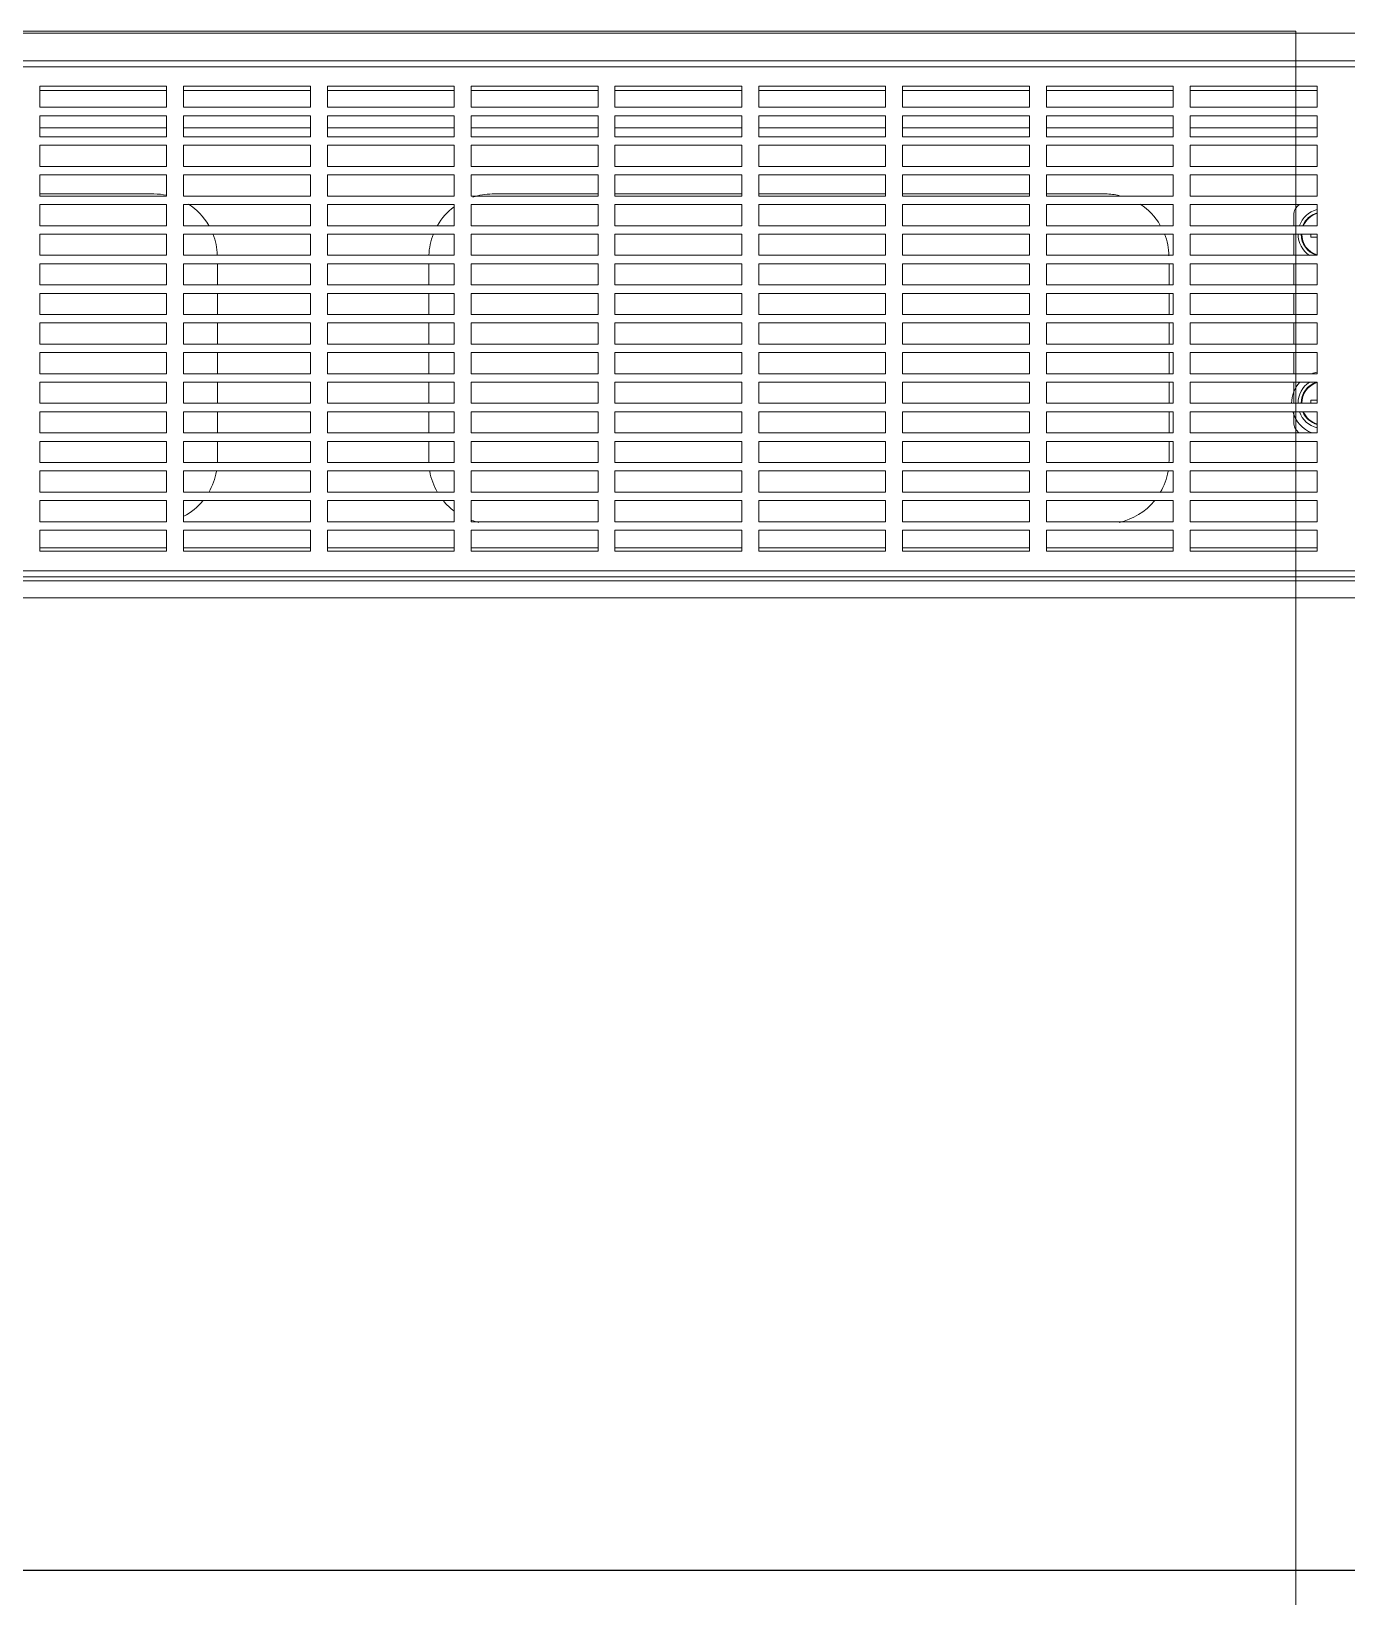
# Model space of a CAD drawing. Header units: millimetres. Extents: x 55614 to 110757, y -66981 to -47484.
# Drawn here: x 102588 to 102899, y -51527.7 to -51157.5 of the extents above; entities that cross this region are included whole.
import ezdxf

# ---------------------------------------------------------------- set-up
doc = ezdxf.new("R2010")
doc.units = ezdxf.units.MM
doc.layers.get('0').update_dxf_attribs({"lineweight": 15})
doc.layers.add('THICK', color=7, linetype='Continuous', lineweight=0)

# ---------------------------------------------------------------- blocks, each defined once
blk = doc.blocks.new('y5i76i7676')
blk.add_lwpolyline([(951282.81, -65654.58), (950787.81, -65654.58), (950787.81, -65204.58), (951282.81, -65204.58)], close=True)
blk = doc.blocks.new('tuy67ui67')
at = {"color": 136, "linetype": 'Continuous'}
for p, q in [((17219.23, 14431.4), (18870.23, 14431.4)), ((17211.73, 14424.9), (18877.73, 14424.9)), ((17213.13, 14423.5), (18876.33, 14423.5)), ((17752.73, 14418.9), (17722.73, 14418.9)), ((17722.73, 14418.9), (17722.73, 14413.9)), ((17722.73, 14417.9), (17752.73, 14417.9)), ((17752.73, 14413.9), (17752.73, 14418.9)), ((17786.73, 14418.9), (17756.73, 14418.9)), ((17756.73, 14418.9), (17756.73, 14413.9)), ((17756.73, 14417.9), (17786.73, 14417.9)), ((17786.73, 14413.9), (17786.73, 14418.9)), ((17820.73, 14418.9), (17790.73, 14418.9)), ((17790.73, 14418.9), (17790.73, 14413.9)), ((17790.73, 14417.9), (17820.73, 14417.9)), ((17820.73, 14413.9), (17820.73, 14418.9)), ((17854.73, 14418.9), (17824.73, 14418.9)), ((17824.73, 14418.9), (17824.73, 14413.9)), ((17824.73, 14417.9), (17854.73, 14417.9)), ((17854.73, 14413.9), (17854.73, 14418.9)), ((17888.73, 14418.9), (17858.73, 14418.9)), ((17858.73, 14418.9), (17858.73, 14413.9)), ((17858.73, 14417.9), (17888.73, 14417.9)), ((17888.73, 14413.9), (17888.73, 14418.9)), ((17922.73, 14418.9), (17892.73, 14418.9)), ((17892.73, 14418.9), (17892.73, 14413.9)), ((17892.73, 14417.9), (17922.73, 14417.9)), ((17922.73, 14413.9), (17922.73, 14418.9)), ((17956.73, 14418.9), (17926.73, 14418.9)), ((17926.73, 14418.9), (17926.73, 14413.9)), ((17926.73, 14417.9), (17956.73, 14417.9)), ((17956.73, 14413.9), (17956.73, 14418.9)), ((17990.73, 14418.9), (17960.73, 14418.9)), ((17960.73, 14418.9), (17960.73, 14413.9)), ((17960.73, 14417.9), (17990.73, 14417.9)), ((17990.73, 14413.9), (17990.73, 14418.9)), ((18024.73, 14418.9), (17994.73, 14418.9)), ((17994.73, 14418.9), (17994.73, 14413.9)), ((17994.73, 14417.9), (18024.73, 14417.9)), ((18024.73, 14413.9), (18024.73, 14418.9)), ((17722.73, 14413.9), (17752.73, 14413.9)), ((17756.73, 14413.9), (17786.73, 14413.9)), ((17790.73, 14413.9), (17820.73, 14413.9)), ((17824.73, 14413.9), (17854.73, 14413.9)), ((17858.73, 14413.9), (17888.73, 14413.9)), ((17892.73, 14413.9), (17922.73, 14413.9)), ((17926.73, 14413.9), (17956.73, 14413.9)), ((17960.73, 14413.9), (17990.73, 14413.9)), ((17994.73, 14413.9), (18024.73, 14413.9)), ((17752.73, 14411.9), (17722.73, 14411.9)), ((17722.73, 14411.9), (17722.73, 14406.9)), ((17752.73, 14406.9), (17752.73, 14411.9)), ((17786.73, 14411.9), (17756.73, 14411.9)), ((17756.73, 14411.9), (17756.73, 14406.9)), ((17786.73, 14406.9), (17786.73, 14411.9)), ((17820.73, 14411.9), (17790.73, 14411.9)), ((17790.73, 14411.9), (17790.73, 14406.9)), ((17820.73, 14406.9), (17820.73, 14411.9)), ((17854.73, 14411.9), (17824.73, 14411.9)), ((17824.73, 14411.9), (17824.73, 14406.9)), ((17854.73, 14406.9), (17854.73, 14411.9)), ((17888.73, 14411.9), (17858.73, 14411.9)), ((17858.73, 14411.9), (17858.73, 14406.9)), ((17888.73, 14406.9), (17888.73, 14411.9)), ((17922.73, 14411.9), (17892.73, 14411.9)), ((17892.73, 14411.9), (17892.73, 14406.9)), ((17922.73, 14406.9), (17922.73, 14411.9)), ((17956.73, 14411.9), (17926.73, 14411.9)), ((17926.73, 14411.9), (17926.73, 14406.9)), ((17956.73, 14406.9), (17956.73, 14411.9)), ((17990.73, 14411.9), (17960.73, 14411.9)), ((17960.73, 14411.9), (17960.73, 14406.9)), ((17990.73, 14406.9), (17990.73, 14411.9)), ((18024.73, 14411.9), (17994.73, 14411.9)), ((17994.73, 14411.9), (17994.73, 14406.9)), ((18024.73, 14406.9), (18024.73, 14411.9)), ((17722.73, 14409.07), (17752.73, 14409.07)), ((17722.73, 14406.9), (17752.73, 14406.9)), ((17756.73, 14409.07), (17786.73, 14409.07)), ((17756.73, 14406.9), (17786.73, 14406.9)), ((17790.73, 14409.07), (17820.73, 14409.07)), ((17790.73, 14406.9), (17820.73, 14406.9)), ((17824.73, 14409.07), (17854.73, 14409.07)), ((17824.73, 14406.9), (17854.73, 14406.9)), ((17858.73, 14409.07), (17888.73, 14409.07)), ((17858.73, 14406.9), (17888.73, 14406.9)), ((17892.73, 14409.07), (17922.73, 14409.07)), ((17892.73, 14406.9), (17922.73, 14406.9)), ((17926.73, 14409.07), (17956.73, 14409.07)), ((17926.73, 14406.9), (17956.73, 14406.9)), ((17960.73, 14409.07), (17990.73, 14409.07)), ((17960.73, 14406.9), (17990.73, 14406.9)), ((17994.73, 14409.07), (18024.73, 14409.07)), ((17994.73, 14406.9), (18024.73, 14406.9)), ((17752.73, 14404.9), (17722.73, 14404.9)), ((17722.73, 14404.9), (17722.73, 14399.9)), ((17752.73, 14399.9), (17752.73, 14404.9)), ((17786.73, 14404.9), (17756.73, 14404.9)), ((17756.73, 14404.9), (17756.73, 14399.9)), ((17786.73, 14399.9), (17786.73, 14404.9)), ((17820.73, 14404.9), (17790.73, 14404.9)), ((17790.73, 14404.9), (17790.73, 14399.9)), ((17820.73, 14399.9), (17820.73, 14404.9)), ((17854.73, 14404.9), (17824.73, 14404.9)), ((17824.73, 14404.9), (17824.73, 14399.9)), ((17854.73, 14399.9), (17854.73, 14404.9)), ((17888.73, 14404.9), (17858.73, 14404.9)), ((17858.73, 14404.9), (17858.73, 14399.9)), ((17888.73, 14399.9), (17888.73, 14404.9)), ((17922.73, 14404.9), (17892.73, 14404.9)), ((17892.73, 14404.9), (17892.73, 14399.9)), ((17922.73, 14399.9), (17922.73, 14404.9)), ((17956.73, 14404.9), (17926.73, 14404.9)), ((17926.73, 14404.9), (17926.73, 14399.9)), ((17956.73, 14399.9), (17956.73, 14404.9)), ((17990.73, 14404.9), (17960.73, 14404.9)), ((17960.73, 14404.9), (17960.73, 14399.9)), ((17990.73, 14399.9), (17990.73, 14404.9)), ((18024.73, 14404.9), (17994.73, 14404.9)), ((17994.73, 14404.9), (17994.73, 14399.9)), ((18024.73, 14399.9), (18024.73, 14404.9)), ((17722.73, 14399.9), (17752.73, 14399.9)), ((17756.73, 14399.9), (17786.73, 14399.9)), ((17790.73, 14399.9), (17820.73, 14399.9)), ((17824.73, 14399.9), (17854.73, 14399.9)), ((17858.73, 14399.9), (17888.73, 14399.9)), ((17892.73, 14399.9), (17922.73, 14399.9)), ((17926.73, 14399.9), (17956.73, 14399.9)), ((17960.73, 14399.9), (17990.73, 14399.9)), ((17994.73, 14399.9), (18024.73, 14399.9)), ((17752.73, 14397.9), (17722.73, 14397.9)), ((17722.73, 14397.9), (17722.73, 14392.9)), ((17752.73, 14392.9), (17752.73, 14397.9)), ((17786.73, 14397.9), (17756.73, 14397.9)), ((17756.73, 14397.9), (17756.73, 14392.9)), ((17786.73, 14392.9), (17786.73, 14397.9)), ((17820.73, 14397.9), (17790.73, 14397.9)), ((17790.73, 14397.9), (17790.73, 14392.9)), ((17820.73, 14392.9), (17820.73, 14397.9)), ((17854.73, 14397.9), (17824.73, 14397.9)), ((17824.73, 14397.9), (17824.73, 14392.9)), ((17854.73, 14392.9), (17854.73, 14397.9)), ((17888.73, 14397.9), (17858.73, 14397.9)), ((17858.73, 14397.9), (17858.73, 14392.9)), ((17888.73, 14392.9), (17888.73, 14397.9)), ((17922.73, 14397.9), (17892.73, 14397.9)), ((17892.73, 14397.9), (17892.73, 14392.9)), ((17922.73, 14392.9), (17922.73, 14397.9)), ((17956.73, 14397.9), (17926.73, 14397.9)), ((17926.73, 14397.9), (17926.73, 14392.9)), ((17956.73, 14392.9), (17956.73, 14397.9)), ((17990.73, 14397.9), (17960.73, 14397.9)), ((17960.73, 14397.9), (17960.73, 14392.9)), ((17990.73, 14392.9), (17990.73, 14397.9)), ((18024.73, 14397.9), (17994.73, 14397.9)), ((17994.73, 14397.9), (17994.73, 14392.9)), ((18024.73, 14392.9), (18024.73, 14397.9)), ((17722.73, 14393.4), (17749.73, 14393.4)), ((17722.73, 14392.9), (17752.73, 14392.9)), ((17756.73, 14392.9), (17786.73, 14392.9)), ((17790.73, 14392.9), (17820.73, 14392.9)), ((17824.73, 14392.9), (17854.73, 14392.9)), ((17829.73, 14393.4), (17854.73, 14393.4)), ((17858.73, 14393.4), (17888.73, 14393.4)), ((17858.73, 14392.9), (17888.73, 14392.9)), ((17892.73, 14393.4), (17922.73, 14393.4)), ((17892.73, 14392.9), (17922.73, 14392.9)), ((17926.73, 14393.4), (17956.73, 14393.4)), ((17926.73, 14392.9), (17956.73, 14392.9)), ((17960.73, 14393.4), (17974.73, 14393.4)), ((17960.73, 14392.9), (17990.73, 14392.9)), ((17994.73, 14392.9), (18024.73, 14392.9)), ((17752.73, 14390.9), (17722.73, 14390.9)), ((17722.73, 14390.9), (17722.73, 14385.9)), ((17752.73, 14385.9), (17752.73, 14390.9)), ((17786.73, 14390.9), (17756.73, 14390.9)), ((17756.73, 14390.9), (17756.73, 14385.9)), ((17786.73, 14385.9), (17786.73, 14390.9)), ((17820.73, 14390.9), (17790.73, 14390.9)), ((17790.73, 14390.9), (17790.73, 14385.9)), ((17820.73, 14385.9), (17820.73, 14390.9)), ((17854.73, 14390.9), (17824.73, 14390.9)), ((17824.73, 14390.9), (17824.73, 14385.9)), ((17854.73, 14385.9), (17854.73, 14390.9)), ((17888.73, 14390.9), (17858.73, 14390.9)), ((17858.73, 14390.9), (17858.73, 14385.9)), ((17888.73, 14385.9), (17888.73, 14390.9)), ((17922.73, 14390.9), (17892.73, 14390.9)), ((17892.73, 14390.9), (17892.73, 14385.9)), ((17922.73, 14385.9), (17922.73, 14390.9)), ((17956.73, 14390.9), (17926.73, 14390.9)), ((17926.73, 14390.9), (17926.73, 14385.9)), ((17956.73, 14385.9), (17956.73, 14390.9)), ((17990.73, 14390.9), (17960.73, 14390.9)), ((17960.73, 14390.9), (17960.73, 14385.9)), ((17990.73, 14385.9), (17990.73, 14390.9)), ((18024.73, 14390.9), (17994.73, 14390.9)), ((17994.73, 14390.9), (17994.73, 14385.9)), ((18019.23, 14388.4), (18019.23, 14385.9)), ((18024.73, 14385.9), (18024.73, 14390.9)), ((17722.73, 14385.9), (17752.73, 14385.9)), ((17756.73, 14385.9), (17786.73, 14385.9)), ((17790.73, 14385.9), (17820.73, 14385.9)), ((17824.73, 14385.9), (17854.73, 14385.9)), ((17858.73, 14385.9), (17888.73, 14385.9)), ((17892.73, 14385.9), (17922.73, 14385.9)), ((17926.73, 14385.9), (17956.73, 14385.9)), ((17960.73, 14385.9), (17990.73, 14385.9)), ((17994.73, 14385.9), (18024.73, 14385.9)), ((17752.73, 14383.9), (17722.73, 14383.9)), ((17722.73, 14383.9), (17722.73, 14378.9)), ((17752.73, 14378.9), (17752.73, 14383.9)), ((17786.73, 14383.9), (17756.73, 14383.9)), ((17756.73, 14383.9), (17756.73, 14378.9)), ((17786.73, 14378.9), (17786.73, 14383.9)), ((17820.73, 14383.9), (17790.73, 14383.9)), ((17790.73, 14383.9), (17790.73, 14378.9)), ((17820.73, 14378.9), (17820.73, 14383.9)), ((17854.73, 14383.9), (17824.73, 14383.9)), ((17824.73, 14383.9), (17824.73, 14378.9)), ((17854.73, 14378.9), (17854.73, 14383.9)), ((17888.73, 14383.9), (17858.73, 14383.9)), ((17858.73, 14383.9), (17858.73, 14378.9)), ((17888.73, 14378.9), (17888.73, 14383.9)), ((17922.73, 14383.9), (17892.73, 14383.9)), ((17892.73, 14383.9), (17892.73, 14378.9)), ((17922.73, 14378.9), (17922.73, 14383.9)), ((17956.73, 14383.9), (17926.73, 14383.9)), ((17926.73, 14383.9), (17926.73, 14378.9)), ((17956.73, 14378.9), (17956.73, 14383.9)), ((17990.73, 14383.9), (17960.73, 14383.9)), ((17960.73, 14383.9), (17960.73, 14378.9)), ((17990.73, 14378.9), (17990.73, 14383.9)), ((18024.73, 14383.9), (17994.73, 14383.9)), ((17994.73, 14383.9), (17994.73, 14378.9)), ((18019.23, 14383.9), (18019.23, 14378.9)), ((18023.23, 14383.15), (18023.23, 14383.9)), ((18024.73, 14383.15), (18023.23, 14383.15)), ((18024.73, 14378.9), (18024.73, 14383.9)), ((17722.73, 14378.9), (17752.73, 14378.9)), ((17752.73, 14376.9), (17722.73, 14376.9)), ((17722.73, 14376.9), (17722.73, 14371.9)), ((17752.73, 14371.9), (17752.73, 14376.9)), ((17756.73, 14378.9), (17786.73, 14378.9)), ((17786.73, 14376.9), (17756.73, 14376.9)), ((17756.73, 14376.9), (17756.73, 14371.9)), ((17764.73, 14376.9), (17764.73, 14371.9)), ((17786.73, 14371.9), (17786.73, 14376.9)), ((17790.73, 14378.9), (17820.73, 14378.9)), ((17820.73, 14376.9), (17790.73, 14376.9)), ((17790.73, 14376.9), (17790.73, 14371.9)), ((17814.73, 14371.9), (17814.73, 14376.9)), ((17820.73, 14371.9), (17820.73, 14376.9)), ((17824.73, 14378.9), (17854.73, 14378.9)), ((17854.73, 14376.9), (17824.73, 14376.9)), ((17824.73, 14376.9), (17824.73, 14371.9)), ((17854.73, 14371.9), (17854.73, 14376.9)), ((17858.73, 14378.9), (17888.73, 14378.9)), ((17888.73, 14376.9), (17858.73, 14376.9)), ((17858.73, 14376.9), (17858.73, 14371.9)), ((17888.73, 14371.9), (17888.73, 14376.9)), ((17892.73, 14378.9), (17922.73, 14378.9)), ((17922.73, 14376.9), (17892.73, 14376.9)), ((17892.73, 14376.9), (17892.73, 14371.9)), ((17922.73, 14371.9), (17922.73, 14376.9)), ((17926.73, 14378.9), (17956.73, 14378.9)), ((17956.73, 14376.9), (17926.73, 14376.9)), ((17926.73, 14376.9), (17926.73, 14371.9)), ((17956.73, 14371.9), (17956.73, 14376.9)), ((17960.73, 14378.9), (17990.73, 14378.9)), ((17990.73, 14376.9), (17960.73, 14376.9)), ((17960.73, 14376.9), (17960.73, 14371.9)), ((17989.73, 14376.9), (17989.73, 14371.9)), ((17990.73, 14371.9), (17990.73, 14376.9)), ((17994.73, 14378.9), (18024.73, 14378.9)), ((18024.73, 14376.9), (17994.73, 14376.9)), ((17994.73, 14376.9), (17994.73, 14371.9)), ((18019.23, 14376.9), (18019.23, 14371.9)), ((18024.73, 14371.9), (18024.73, 14376.9)), ((17722.73, 14371.9), (17752.73, 14371.9)), ((17752.73, 14369.9), (17722.73, 14369.9)), ((17722.73, 14369.9), (17722.73, 14364.9)), ((17752.73, 14364.9), (17752.73, 14369.9)), ((17756.73, 14371.9), (17786.73, 14371.9)), ((17786.73, 14369.9), (17756.73, 14369.9)), ((17756.73, 14369.9), (17756.73, 14364.9)), ((17764.73, 14369.9), (17764.73, 14364.9)), ((17786.73, 14364.9), (17786.73, 14369.9)), ((17790.73, 14371.9), (17820.73, 14371.9)), ((17820.73, 14369.9), (17790.73, 14369.9)), ((17790.73, 14369.9), (17790.73, 14364.9)), ((17814.73, 14364.9), (17814.73, 14369.9)), ((17820.73, 14364.9), (17820.73, 14369.9)), ((17824.73, 14371.9), (17854.73, 14371.9)), ((17854.73, 14369.9), (17824.73, 14369.9)), ((17824.73, 14369.9), (17824.73, 14364.9)), ((17854.73, 14364.9), (17854.73, 14369.9)), ((17858.73, 14371.9), (17888.73, 14371.9)), ((17888.73, 14369.9), (17858.73, 14369.9)), ((17858.73, 14369.9), (17858.73, 14364.9)), ((17888.73, 14364.9), (17888.73, 14369.9)), ((17892.73, 14371.9), (17922.73, 14371.9)), ((17922.73, 14369.9), (17892.73, 14369.9)), ((17892.73, 14369.9), (17892.73, 14364.9)), ((17922.73, 14364.9), (17922.73, 14369.9)), ((17926.73, 14371.9), (17956.73, 14371.9)), ((17956.73, 14369.9), (17926.73, 14369.9)), ((17926.73, 14369.9), (17926.73, 14364.9)), ((17956.73, 14364.9), (17956.73, 14369.9)), ((17960.73, 14371.9), (17990.73, 14371.9)), ((17990.73, 14369.9), (17960.73, 14369.9)), ((17960.73, 14369.9), (17960.73, 14364.9)), ((17989.73, 14369.9), (17989.73, 14364.9)), ((17990.73, 14364.9), (17990.73, 14369.9)), ((17994.73, 14371.9), (18024.73, 14371.9)), ((18024.73, 14369.9), (17994.73, 14369.9)), ((17994.73, 14369.9), (17994.73, 14364.9)), ((18019.23, 14369.9), (18019.23, 14364.9)), ((18024.73, 14364.9), (18024.73, 14369.9)), ((17722.73, 14364.9), (17752.73, 14364.9)), ((17752.73, 14362.9), (17722.73, 14362.9)), ((17722.73, 14362.9), (17722.73, 14357.9)), ((17752.73, 14357.9), (17752.73, 14362.9)), ((17756.73, 14364.9), (17786.73, 14364.9)), ((17786.73, 14362.9), (17756.73, 14362.9)), ((17756.73, 14362.9), (17756.73, 14357.9)), ((17764.73, 14362.9), (17764.73, 14357.9)), ((17786.73, 14357.9), (17786.73, 14362.9)), ((17790.73, 14364.9), (17820.73, 14364.9)), ((17820.73, 14362.9), (17790.73, 14362.9)), ((17790.73, 14362.9), (17790.73, 14357.9)), ((17814.73, 14357.9), (17814.73, 14362.9)), ((17820.73, 14357.9), (17820.73, 14362.9)), ((17824.73, 14364.9), (17854.73, 14364.9)), ((17854.73, 14362.9), (17824.73, 14362.9)), ((17824.73, 14362.9), (17824.73, 14357.9)), ((17854.73, 14357.9), (17854.73, 14362.9)), ((17858.73, 14364.9), (17888.73, 14364.9)), ((17888.73, 14362.9), (17858.73, 14362.9)), ((17858.73, 14362.9), (17858.73, 14357.9)), ((17888.73, 14357.9), (17888.73, 14362.9)), ((17892.73, 14364.9), (17922.73, 14364.9)), ((17922.73, 14362.9), (17892.73, 14362.9)), ((17892.73, 14362.9), (17892.73, 14357.9)), ((17922.73, 14357.9), (17922.73, 14362.9)), ((17926.73, 14364.9), (17956.73, 14364.9)), ((17956.73, 14362.9), (17926.73, 14362.9)), ((17926.73, 14362.9), (17926.73, 14357.9)), ((17956.73, 14357.9), (17956.73, 14362.9)), ((17960.73, 14364.9), (17990.73, 14364.9)), ((17990.73, 14362.9), (17960.73, 14362.9)), ((17960.73, 14362.9), (17960.73, 14357.9)), ((17989.73, 14362.9), (17989.73, 14357.9)), ((17990.73, 14357.9), (17990.73, 14362.9)), ((17994.73, 14364.9), (18024.73, 14364.9)), ((18024.73, 14362.9), (17994.73, 14362.9)), ((17994.73, 14362.9), (17994.73, 14357.9)), ((18019.23, 14362.9), (18019.23, 14357.9)), ((18024.73, 14357.9), (18024.73, 14362.9)), ((17722.73, 14357.9), (17752.73, 14357.9)), ((17752.73, 14355.9), (17722.73, 14355.9)), ((17722.73, 14355.9), (17722.73, 14350.9)), ((17752.73, 14350.9), (17752.73, 14355.9)), ((17756.73, 14357.9), (17786.73, 14357.9)), ((17786.73, 14355.9), (17756.73, 14355.9)), ((17756.73, 14355.9), (17756.73, 14350.9)), ((17764.73, 14355.9), (17764.73, 14350.9)), ((17786.73, 14350.9), (17786.73, 14355.9)), ((17790.73, 14357.9), (17820.73, 14357.9)), ((17820.73, 14355.9), (17790.73, 14355.9)), ((17790.73, 14355.9), (17790.73, 14350.9)), ((17814.73, 14350.9), (17814.73, 14355.9)), ((17820.73, 14350.9), (17820.73, 14355.9)), ((17824.73, 14357.9), (17854.73, 14357.9)), ((17854.73, 14355.9), (17824.73, 14355.9)), ((17824.73, 14355.9), (17824.73, 14350.9)), ((17854.73, 14350.9), (17854.73, 14355.9)), ((17858.73, 14357.9), (17888.73, 14357.9)), ((17888.73, 14355.9), (17858.73, 14355.9)), ((17858.73, 14355.9), (17858.73, 14350.9)), ((17888.73, 14350.9), (17888.73, 14355.9)), ((17892.73, 14357.9), (17922.73, 14357.9)), ((17922.73, 14355.9), (17892.73, 14355.9)), ((17892.73, 14355.9), (17892.73, 14350.9)), ((17922.73, 14350.9), (17922.73, 14355.9)), ((17926.73, 14357.9), (17956.73, 14357.9)), ((17956.73, 14355.9), (17926.73, 14355.9)), ((17926.73, 14355.9), (17926.73, 14350.9)), ((17956.73, 14350.9), (17956.73, 14355.9)), ((17960.73, 14357.9), (17990.73, 14357.9)), ((17990.73, 14355.9), (17960.73, 14355.9)), ((17960.73, 14355.9), (17960.73, 14350.9)), ((17989.73, 14355.9), (17989.73, 14350.9)), ((17990.73, 14350.9), (17990.73, 14355.9)), ((17994.73, 14357.9), (18024.73, 14357.9)), ((18024.73, 14355.9), (17994.73, 14355.9)), ((17994.73, 14355.9), (17994.73, 14350.9)), ((18019.23, 14355.9), (18019.23, 14350.9)), ((18024.73, 14350.9), (18024.73, 14355.9)), ((17722.73, 14350.9), (17752.73, 14350.9)), ((17756.73, 14350.9), (17786.73, 14350.9)), ((17790.73, 14350.9), (17820.73, 14350.9)), ((17824.73, 14350.9), (17854.73, 14350.9)), ((17858.73, 14350.9), (17888.73, 14350.9)), ((17892.73, 14350.9), (17922.73, 14350.9)), ((17926.73, 14350.9), (17956.73, 14350.9)), ((17960.73, 14350.9), (17990.73, 14350.9)), ((17994.73, 14350.9), (18024.73, 14350.9)), ((17752.73, 14348.9), (17722.73, 14348.9)), ((17722.73, 14348.9), (17722.73, 14343.9)), ((17752.73, 14343.9), (17752.73, 14348.9)), ((17786.73, 14348.9), (17756.73, 14348.9)), ((17756.73, 14348.9), (17756.73, 14343.9)), ((17764.73, 14348.9), (17764.73, 14343.9)), ((17786.73, 14343.9), (17786.73, 14348.9)), ((17820.73, 14348.9), (17790.73, 14348.9)), ((17790.73, 14348.9), (17790.73, 14343.9)), ((17814.73, 14343.9), (17814.73, 14348.9)), ((17820.73, 14343.9), (17820.73, 14348.9)), ((17854.73, 14348.9), (17824.73, 14348.9)), ((17824.73, 14348.9), (17824.73, 14343.9)), ((17854.73, 14343.9), (17854.73, 14348.9)), ((17888.73, 14348.9), (17858.73, 14348.9)), ((17858.73, 14348.9), (17858.73, 14343.9)), ((17888.73, 14343.9), (17888.73, 14348.9)), ((17922.73, 14348.9), (17892.73, 14348.9)), ((17892.73, 14348.9), (17892.73, 14343.9)), ((17922.73, 14343.9), (17922.73, 14348.9)), ((17956.73, 14348.9), (17926.73, 14348.9)), ((17926.73, 14348.9), (17926.73, 14343.9)), ((17956.73, 14343.9), (17956.73, 14348.9)), ((17990.73, 14348.9), (17960.73, 14348.9)), ((17960.73, 14348.9), (17960.73, 14343.9)), ((17989.73, 14348.9), (17989.73, 14343.9)), ((17990.73, 14343.9), (17990.73, 14348.9)), ((18024.73, 14348.9), (17994.73, 14348.9)), ((17994.73, 14348.9), (17994.73, 14343.9)), ((18019.23, 14348.9), (18019.23, 14343.9)), ((18024.73, 14343.9), (18024.73, 14348.9)), ((17722.73, 14343.9), (17752.73, 14343.9)), ((17756.73, 14343.9), (17786.73, 14343.9)), ((17790.73, 14343.9), (17820.73, 14343.9)), ((17824.73, 14343.9), (17854.73, 14343.9)), ((17858.73, 14343.9), (17888.73, 14343.9)), ((17892.73, 14343.9), (17922.73, 14343.9)), ((17926.73, 14343.9), (17956.73, 14343.9)), ((17960.73, 14343.9), (17990.73, 14343.9)), ((17994.73, 14343.9), (18024.73, 14343.9)), ((18023.23, 14344.65), (18024.73, 14344.65)), ((18023.23, 14343.9), (18023.23, 14344.65)), ((17752.73, 14341.9), (17722.73, 14341.9)), ((17722.73, 14341.9), (17722.73, 14336.9)), ((17752.73, 14336.9), (17752.73, 14341.9)), ((17786.73, 14341.9), (17756.73, 14341.9)), ((17756.73, 14341.9), (17756.73, 14336.9)), ((17764.73, 14341.9), (17764.73, 14336.9)), ((17786.73, 14336.9), (17786.73, 14341.9)), ((17820.73, 14341.9), (17790.73, 14341.9)), ((17790.73, 14341.9), (17790.73, 14336.9)), ((17814.73, 14336.9), (17814.73, 14341.9)), ((17820.73, 14336.9), (17820.73, 14341.9)), ((17854.73, 14341.9), (17824.73, 14341.9)), ((17824.73, 14341.9), (17824.73, 14336.9)), ((17854.73, 14336.9), (17854.73, 14341.9)), ((17888.73, 14341.9), (17858.73, 14341.9)), ((17858.73, 14341.9), (17858.73, 14336.9)), ((17888.73, 14336.9), (17888.73, 14341.9)), ((17922.73, 14341.9), (17892.73, 14341.9)), ((17892.73, 14341.9), (17892.73, 14336.9)), ((17922.73, 14336.9), (17922.73, 14341.9)), ((17956.73, 14341.9), (17926.73, 14341.9)), ((17926.73, 14341.9), (17926.73, 14336.9)), ((17956.73, 14336.9), (17956.73, 14341.9)), ((17990.73, 14341.9), (17960.73, 14341.9)), ((17960.73, 14341.9), (17960.73, 14336.9)), ((17989.73, 14341.9), (17989.73, 14336.9)), ((17990.73, 14336.9), (17990.73, 14341.9)), ((18024.73, 14341.9), (17994.73, 14341.9)), ((17994.73, 14341.9), (17994.73, 14336.9)), ((18019.23, 14341.9), (18019.23, 14339.4)), ((18024.73, 14336.9), (18024.73, 14341.9)), ((17722.73, 14336.9), (17752.73, 14336.9)), ((17756.73, 14336.9), (17786.73, 14336.9)), ((17790.73, 14336.9), (17820.73, 14336.9)), ((17824.73, 14336.9), (17854.73, 14336.9)), ((17858.73, 14336.9), (17888.73, 14336.9)), ((17892.73, 14336.9), (17922.73, 14336.9)), ((17926.73, 14336.9), (17956.73, 14336.9)), ((17960.73, 14336.9), (17990.73, 14336.9)), ((17994.73, 14336.9), (18024.73, 14336.9)), ((17752.73, 14334.9), (17722.73, 14334.9)), ((17722.73, 14334.9), (17722.73, 14329.9)), ((17752.73, 14329.9), (17752.73, 14334.9)), ((17786.73, 14334.9), (17756.73, 14334.9)), ((17756.73, 14334.9), (17756.73, 14329.9)), ((17764.73, 14334.9), (17764.73, 14330.4)), ((17786.73, 14329.9), (17786.73, 14334.9)), ((17820.73, 14334.9), (17790.73, 14334.9)), ((17790.73, 14334.9), (17790.73, 14329.9)), ((17814.73, 14330.4), (17814.73, 14334.9)), ((17820.73, 14329.9), (17820.73, 14334.9)), ((17854.73, 14334.9), (17824.73, 14334.9)), ((17824.73, 14334.9), (17824.73, 14329.9)), ((17854.73, 14329.9), (17854.73, 14334.9)), ((17888.73, 14334.9), (17858.73, 14334.9)), ((17858.73, 14334.9), (17858.73, 14329.9)), ((17888.73, 14329.9), (17888.73, 14334.9)), ((17922.73, 14334.9), (17892.73, 14334.9)), ((17892.73, 14334.9), (17892.73, 14329.9)), ((17922.73, 14329.9), (17922.73, 14334.9)), ((17956.73, 14334.9), (17926.73, 14334.9)), ((17926.73, 14334.9), (17926.73, 14329.9)), ((17956.73, 14329.9), (17956.73, 14334.9)), ((17990.73, 14334.9), (17960.73, 14334.9)), ((17960.73, 14334.9), (17960.73, 14329.9)), ((17989.73, 14334.9), (17989.73, 14330.4)), ((17990.73, 14329.9), (17990.73, 14334.9)), ((18024.73, 14334.9), (17994.73, 14334.9)), ((17994.73, 14334.9), (17994.73, 14329.9)), ((18024.73, 14329.9), (18024.73, 14334.9)), ((17722.73, 14329.9), (17752.73, 14329.9)), ((17756.73, 14329.9), (17786.73, 14329.9)), ((17790.73, 14329.9), (17820.73, 14329.9)), ((17824.73, 14329.9), (17854.73, 14329.9)), ((17858.73, 14329.9), (17888.73, 14329.9)), ((17892.73, 14329.9), (17922.73, 14329.9)), ((17926.73, 14329.9), (17956.73, 14329.9)), ((17960.73, 14329.9), (17990.73, 14329.9)), ((17994.73, 14329.9), (18024.73, 14329.9)), ((17752.73, 14327.9), (17722.73, 14327.9)), ((17722.73, 14327.9), (17722.73, 14322.9)), ((17752.73, 14322.9), (17752.73, 14327.9)), ((17786.73, 14327.9), (17756.73, 14327.9)), ((17756.73, 14327.9), (17756.73, 14322.9)), ((17786.73, 14322.9), (17786.73, 14327.9)), ((17820.73, 14327.9), (17790.73, 14327.9)), ((17790.73, 14327.9), (17790.73, 14322.9)), ((17820.73, 14322.9), (17820.73, 14327.9)), ((17854.73, 14327.9), (17824.73, 14327.9)), ((17824.73, 14327.9), (17824.73, 14322.9)), ((17854.73, 14322.9), (17854.73, 14327.9)), ((17888.73, 14327.9), (17858.73, 14327.9)), ((17858.73, 14327.9), (17858.73, 14322.9)), ((17888.73, 14322.9), (17888.73, 14327.9)), ((17922.73, 14327.9), (17892.73, 14327.9)), ((17892.73, 14327.9), (17892.73, 14322.9)), ((17922.73, 14322.9), (17922.73, 14327.9)), ((17956.73, 14327.9), (17926.73, 14327.9)), ((17926.73, 14327.9), (17926.73, 14322.9)), ((17956.73, 14322.9), (17956.73, 14327.9)), ((17990.73, 14327.9), (17960.73, 14327.9)), ((17960.73, 14327.9), (17960.73, 14322.9)), ((17990.73, 14322.9), (17990.73, 14327.9)), ((18024.73, 14327.9), (17994.73, 14327.9)), ((17994.73, 14327.9), (17994.73, 14322.9)), ((18024.73, 14322.9), (18024.73, 14327.9)), ((17722.73, 14322.9), (17752.73, 14322.9)), ((17756.73, 14322.9), (17786.73, 14322.9)), ((17790.73, 14322.9), (17820.73, 14322.9)), ((17824.73, 14322.9), (17854.73, 14322.9)), ((17858.73, 14322.9), (17888.73, 14322.9)), ((17892.73, 14322.9), (17922.73, 14322.9)), ((17926.73, 14322.9), (17956.73, 14322.9)), ((17960.73, 14322.9), (17990.73, 14322.9)), ((17994.73, 14322.9), (18024.73, 14322.9)), ((17752.73, 14320.9), (17722.73, 14320.9)), ((17722.73, 14320.9), (17722.73, 14315.9)), ((17752.73, 14315.9), (17752.73, 14320.9)), ((17786.73, 14320.9), (17756.73, 14320.9)), ((17756.73, 14320.9), (17756.73, 14315.9)), ((17786.73, 14315.9), (17786.73, 14320.9)), ((17820.73, 14320.9), (17790.73, 14320.9)), ((17790.73, 14320.9), (17790.73, 14315.9)), ((17820.73, 14315.9), (17820.73, 14320.9)), ((17854.73, 14320.9), (17824.73, 14320.9)), ((17824.73, 14320.9), (17824.73, 14315.9)), ((17854.73, 14315.9), (17854.73, 14320.9)), ((17888.73, 14320.9), (17858.73, 14320.9)), ((17858.73, 14320.9), (17858.73, 14315.9)), ((17888.73, 14315.9), (17888.73, 14320.9)), ((17922.73, 14320.9), (17892.73, 14320.9)), ((17892.73, 14320.9), (17892.73, 14315.9)), ((17922.73, 14315.9), (17922.73, 14320.9)), ((17956.73, 14320.9), (17926.73, 14320.9)), ((17926.73, 14320.9), (17926.73, 14315.9)), ((17956.73, 14315.9), (17956.73, 14320.9)), ((17990.73, 14320.9), (17960.73, 14320.9)), ((17960.73, 14320.9), (17960.73, 14315.9)), ((17990.73, 14315.9), (17990.73, 14320.9)), ((18024.73, 14320.9), (17994.73, 14320.9)), ((17994.73, 14320.9), (17994.73, 14315.9)), ((18024.73, 14315.9), (18024.73, 14320.9)), ((17722.73, 14315.9), (17752.73, 14315.9)), ((17752.73, 14313.9), (17722.73, 14313.9)), ((17722.73, 14313.9), (17722.73, 14308.9)), ((17752.73, 14308.9), (17752.73, 14313.9)), ((17756.73, 14315.9), (17786.73, 14315.9)), ((17786.73, 14313.9), (17756.73, 14313.9)), ((17756.73, 14313.9), (17756.73, 14308.9)), ((17786.73, 14308.9), (17786.73, 14313.9)), ((17790.73, 14315.9), (17820.73, 14315.9)), ((17820.73, 14313.9), (17790.73, 14313.9)), ((17790.73, 14313.9), (17790.73, 14308.9)), ((17820.73, 14308.9), (17820.73, 14313.9)), ((17824.73, 14315.9), (17854.73, 14315.9)), ((17854.73, 14313.9), (17824.73, 14313.9)), ((17824.73, 14313.9), (17824.73, 14308.9)), ((17854.73, 14308.9), (17854.73, 14313.9)), ((17858.73, 14315.9), (17888.73, 14315.9)), ((17888.73, 14313.9), (17858.73, 14313.9)), ((17858.73, 14313.9), (17858.73, 14308.9)), ((17888.73, 14308.9), (17888.73, 14313.9)), ((17892.73, 14315.9), (17922.73, 14315.9)), ((17922.73, 14313.9), (17892.73, 14313.9)), ((17892.73, 14313.9), (17892.73, 14308.9)), ((17922.73, 14308.9), (17922.73, 14313.9)), ((17926.73, 14315.9), (17956.73, 14315.9)), ((17956.73, 14313.9), (17926.73, 14313.9)), ((17926.73, 14313.9), (17926.73, 14308.9)), ((17956.73, 14308.9), (17956.73, 14313.9)), ((17960.73, 14315.9), (17990.73, 14315.9)), ((17990.73, 14313.9), (17960.73, 14313.9)), ((17960.73, 14313.9), (17960.73, 14308.9)), ((17990.73, 14308.9), (17990.73, 14313.9)), ((17994.73, 14315.9), (18024.73, 14315.9)), ((18024.73, 14313.9), (17994.73, 14313.9)), ((17994.73, 14313.9), (17994.73, 14308.9)), ((18024.73, 14308.9), (18024.73, 14313.9)), ((17722.73, 14309.73), (17752.73, 14309.73)), ((17722.73, 14308.9), (17752.73, 14308.9)), ((17756.73, 14309.73), (17786.73, 14309.73)), ((17756.73, 14308.9), (17786.73, 14308.9)), ((17790.73, 14309.73), (17820.73, 14309.73)), ((17790.73, 14308.9), (17820.73, 14308.9)), ((17824.73, 14309.73), (17854.73, 14309.73)), ((17824.73, 14308.9), (17854.73, 14308.9)), ((17858.73, 14309.73), (17888.73, 14309.73)), ((17858.73, 14308.9), (17888.73, 14308.9)), ((17892.73, 14309.73), (17922.73, 14309.73)), ((17892.73, 14308.9), (17922.73, 14308.9)), ((17926.73, 14309.73), (17956.73, 14309.73)), ((17926.73, 14308.9), (17956.73, 14308.9)), ((17960.73, 14309.73), (17990.73, 14309.73)), ((17960.73, 14308.9), (17990.73, 14308.9)), ((17994.73, 14309.73), (18024.73, 14309.73)), ((17994.73, 14308.9), (18024.73, 14308.9)), ((18877.73, 14302.9), (17211.73, 14302.9)), ((18876.33, 14304.3), (17213.13, 14304.3)), ((17212.23, 14301.91), (18514.73, 14301.91)), ((17212.23, 14297.9), (18514.73, 14297.9)), ((17265.23, 14297.9), (18824.23, 14297.9))]:
    blk.add_line(p, q, dxfattribs=at)
for centre, radius, start, end in [((17749.73, 14378.4), 15, 78.2447, 90), ((17829.73, 14378.4), 15, 90, 108), ((17974.73, 14378.4), 15, 77.6568, 90), ((17749.73, 14378.4), 15, 30.3556, 57.0538), ((17829.73, 14378.4), 15, 126.9801, 149.6444), ((17974.73, 14378.4), 15, 30.3556, 57.0538), ((18022.23, 14388.4), 3, 123.0692, 180), ((18026.23, 14383.9), 6, 104.5033, 160.4833), ((18026.23, 14383.9), 5.25, 106.6255, 157.5342), ((18026.23, 14383.9), 5.12, 107.0511, 156.937), ((17749.73, 14378.4), 15, 1.994, 21.6938), ((17829.73, 14378.4), 15, 158.3062, 178.006), ((17974.73, 14378.4), 15, 1.3311, 21.6938), ((18026.23, 14383.9), 6, 180, 236.6735), ((18026.23, 14383.9), 5.25, 180, 252), ((18026.23, 14383.9), 5.12, 180, 252.9489), ((18026.23, 14343.9), 7.5, 101.5392, 111.0146), ((18026.23, 14343.9), 7.5, 138.1787, 180), ((18026.23, 14343.9), 6, 123.3265, 180), ((18026.23, 14343.9), 5.25, 108, 180), ((18026.23, 14343.9), 5.12, 107.0511, 180), ((18026.23, 14343.9), 7.5, 195.4695, 248.9854), ((18026.23, 14343.9), 6, 199.5167, 255.4967), ((18026.23, 14343.9), 5.25, 202.4658, 253.3745), ((18026.23, 14343.9), 5.12, 203.063, 252.9489), ((18022.23, 14339.4), 3, 180, 236.9308), ((17749.73, 14330.4), 15, 358.006, 0), ((17829.73, 14330.4), 15, 180, 181.994), ((17974.73, 14330.4), 15, 358.6689, 0), ((17749.73, 14330.4), 15, 329.6444, 350.1855), ((17829.73, 14330.4), 15, 189.8145, 210.3556), ((17974.73, 14330.4), 15, 329.6444, 350.1855), ((17749.73, 14330.4), 15, 298.189, 320.3227), ((17829.73, 14330.4), 15, 219.6773, 233.0199), ((17974.73, 14330.4), 15, 282.3432, 320.3227), ((17829.73, 14330.4), 15, 251.1731, 257.6568)]:
    blk.add_arc(centre, radius, start, end, dxfattribs=at)
blk = doc.blocks.new('ETGRY5RTE5')
at = {"color": 5}
blk.add_lwpolyline([(61172.6, -34740.38), (62837.6, -34740.38), (62837.6, -34510.38), (61172.6, -34510.38)], close=True, dxfattribs=at)
at = {"layer": 'THICK', "lineweight": -3}
blk.add_lwpolyline([(63062.1, -34802.38), (63071.1, -34802.38), (63071.1, -34740.38), (60939.1, -34740.38), (60939.1, -34802.38), (60948.1, -34802.38), (60948.1, -34920.38), (63062.1, -34920.38)], close=True, dxfattribs=at)
blk.add_blockref('tuy67ui67', (43960.36, -48808.28), dxfattribs=at)

msp = doc.modelspace()

# ---------------------------------------------------------------- block references
at = {"layer": 'THICK', "lineweight": -3}
for name, p in [('ETGRY5RTE5', (40906.937, -16781.106, 19235.731)), ('y5i76i7676', (-848395.765, 14047.054))]:
    msp.add_blockref(name, p, dxfattribs=at)

doc.saveas('drawing.dxf')
